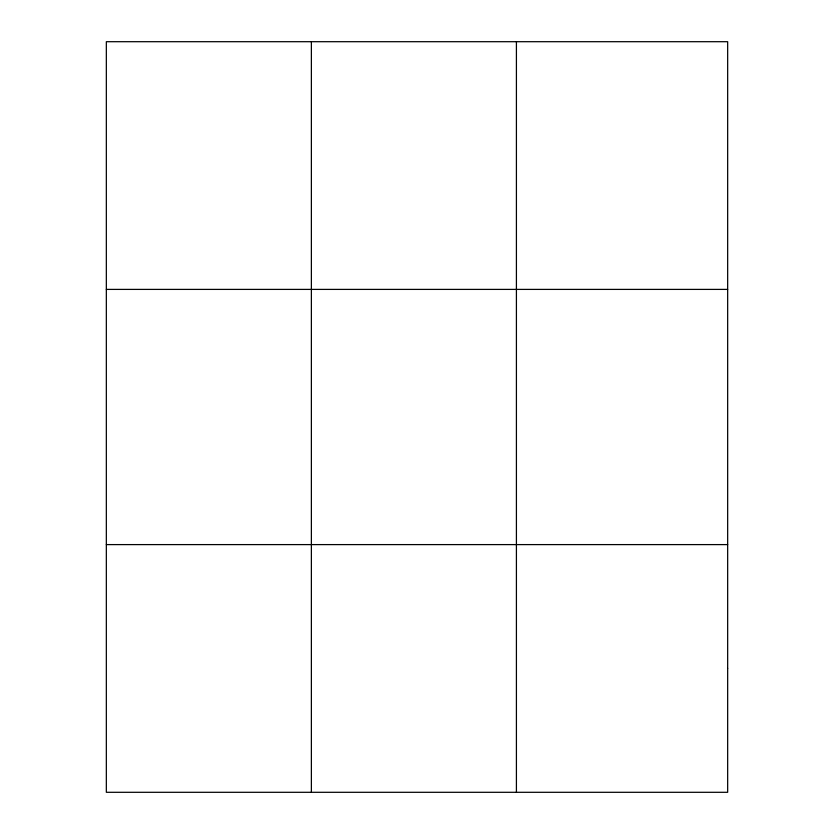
<?xml version="1.0" encoding="UTF-8"?>
<svg xmlns="http://www.w3.org/2000/svg" width="834" height="834" viewBox="0 0 834 834"><rect width="100%" height="100%" fill="white"/><g stroke="black" fill="none" stroke-linecap="round" stroke-linejoin="round"><path stroke-width="1.25" d="M311.374 792.3L311.374 41.7M516.413 792.3L516.413 41.7M106.335 289.398L727.665 289.398M106.335 544.602L727.665 544.602M727.665 668.451L727.665 792.3L106.335 792.3L106.335 41.7L727.665 41.7L727.665 668.451"/></g></svg>
